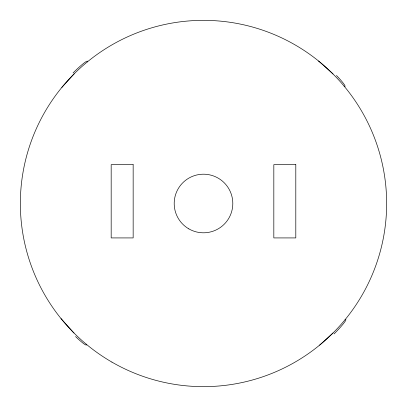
<?xml version="1.0" encoding="UTF-8"?>
<svg xmlns="http://www.w3.org/2000/svg" width="407" height="407" viewBox="0 0 407 407"><rect width="100%" height="100%" fill="white"/><g stroke="black" fill="none" stroke-linecap="round" stroke-linejoin="round"><path stroke-width="0.61" d="M61.859 87.388L74.176 73.815M333.007 333.007L319.632 345.126M318.62 61.05L318.895 61.274M319.047 61.401L332.285 73.275A18.223 1.806 44.7 0 1 333.007 73.998M61.045 318.615L73.255 332.265A18.223 1.816 45.3 0 0 73.993 333.012M73.097 72.914A18.3 1.837 -44.9 0 1 87.378 61.925M86.259 344.144A18.3 1.811 45.3 0 1 75.57 336.548M345.08 319.617A18.3 1.837 -45.1 0 1 334.091 333.903M336.467 75.483A18.3 1.811 44.7 0 1 344.164 86.284M133.155 164.662L111.177 164.662L111.177 237.922L133.155 237.922L133.155 164.662M295.803 164.662L273.825 164.662L273.825 237.922L295.803 237.922L295.803 164.662M111.925 362.113A183.15 183.15 0 0 0 386.65 203.5A183.15 183.15 0 0 0 111.925 44.887A183.15 183.15 0 0 0 111.925 362.113M188.848 228.876A29.304 29.304 0 0 0 232.804 203.5A29.304 29.304 0 0 0 188.848 178.124A29.304 29.304 0 0 0 188.848 228.876"/></g></svg>
